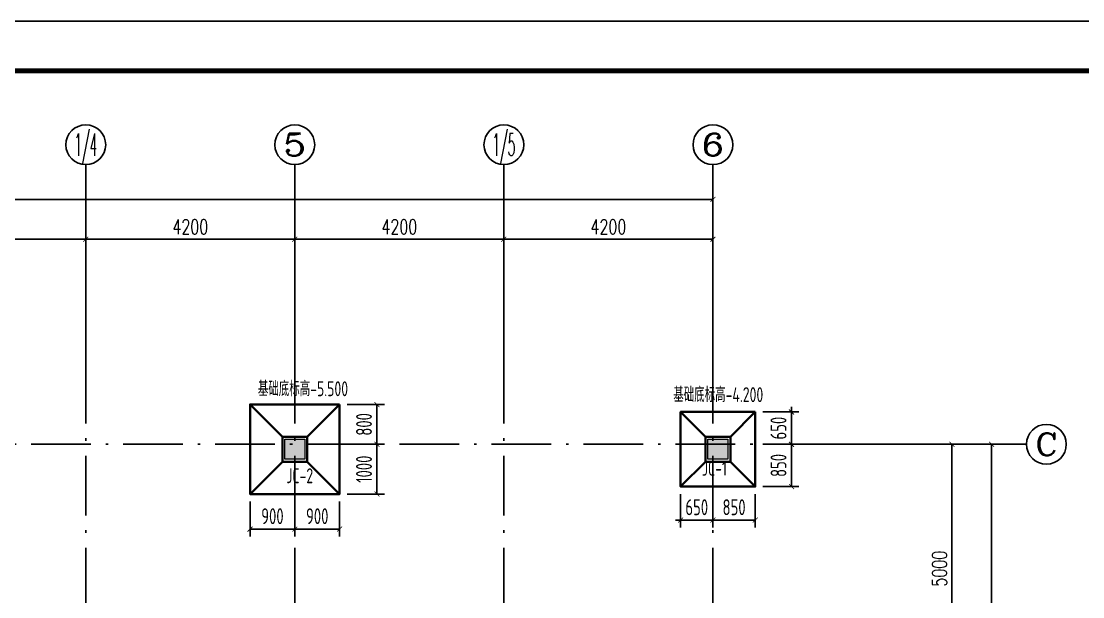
# Model space of a CAD drawing. Extents: x 169490 to 7584583, y -2399407 to 1374371.
# Drawn here: x 2585369 to 2606697, y 843625 to 855191 of the extents above; entities that cross this region are included whole.
import ezdxf
from ezdxf.enums import TextEntityAlignment as Align

# ---------------------------------------------------------------- set-up
doc = ezdxf.new("R2010")
doc.units = 0
doc.header["$LTSCALE"] = 100
doc.linetypes.add('D3轴线点划线', pattern=[18.5, 12, -3, 0.5, -3])
doc.layers.get('0').update_dxf_attribs({"linetype": 'CONTINUOUS'})
doc.layers.get('DEFPOINTS').update_dxf_attribs({"linetype": 'CONTINUOUS'})
for name, color, linetype in [('0P-标字', 7, 'CONTINUOUS'), ('AXIS', 3, 'CONTINUOUS'), ('AXIS_TEXT', 4, 'CONTINUOUS'), ('C-AXIS(轴号)', 3, 'CONTINUOUS'), ('C-AXIS-T(字)', 7, 'CONTINUOUS'), ('C-DOTE', 8, 'D3轴线点划线'), ('dsptext_col', 2, 'CONTINUOUS'), ('S-COLU-HATCH', 251, 'CONTINUOUS'), ('S-SLAB-DIM', 92, 'CONTINUOUS'), ('图框', 140, 'CONTINUOUS')]:
    doc.layers.add(name, color=color, linetype=linetype)
doc.layers.add('S-COLU-LINE1', color=6, linetype='CONTINUOUS', lineweight=18)
doc.layers.add('独基', color=110, linetype='CONTINUOUS', lineweight=35)
doc.styles.add('_TCH_AXIS', font='COMPLEX', dxfattribs={"bigfont": 'GBCBIG'})
doc.styles.add('_TCH_DIM_T3', font='SIMPLEX.shx', dxfattribs={"width": 0.705882, "bigfont": 'GBCBIG.shx'})
doc.styles.add('COMPLEX', font='COMPLEX')
doc.styles.add('TSSD_Dimension', font='Tssdeng.shx', dxfattribs={"width": 0.7, "bigfont": 'tssdchn.shx'})
doc.styles.add('X', font='tssdeng.shx', dxfattribs={"width": 0.7, "bigfont": 'hztxt.shx'})
doc.dimstyles.new('_TCH_ARCH&&100', dxfattribs={"dimtxt": 297.5, "dimasz": 100, "dimexe": 250, "dimexo": 300, "dimgap": 100, "dimtad": 1, "dimdec": 0, "dimzin": 0, "dimdsep": 46, "dimtxsty": '_TCH_DIM_T3', "dimblk": 'ARCHTICK', "dimcen": 0.09, "dimclrt": 7, "dimazin": 2, "dimtfac": 1, "dimtdec": 0, "dimtix": 1, "dimtmove": 2, "dimatfit": 3, "dimfxl": 1, "dimtolj": 1, "dimtzin": 0, "dimarcsym": 0})
doc.dimstyles.new('TSSD_100_100$0', dxfattribs={"dimtxt": 320, "dimasz": 100, "dimexe": 150, "dimexo": 150, "dimgap": 100, "dimtad": 1, "dimdec": 0, "dimzin": 0, "dimdsep": 46, "dimtxsty": 'TSSD_Dimension', "dimblk": 'ARCHTICK', "dimcen": 0, "dimclrt": 7, "dimadec": 1, "dimazin": 0, "dimtfac": 1, "dimtdec": 0, "dimtix": 1, "dimtmove": 2, "dimatfit": 3, "dimldrblk": '_TSDBK', "dimfxl": 1, "dimtolj": 1, "dimtzin": 0, "dimarcsym": 0})

# ---------------------------------------------------------------- blocks, each defined once
blk = doc.blocks.new('_ARCHTICK')
at = {"const_width": 0.15}
blk.add_lwpolyline([(-0.5, -0.5), (0.5, 0.5)], dxfattribs=at)
blk = doc.blocks.new('*D104')
at = {"layer": 'AXIS', "color": 0, "lineweight": -2, "transparency": 16777216}
for p, q in [((2557266, 848610), (2557266, 851860)), ((2599266, 848610), (2599266, 851860)), ((2557266, 851610), (2599266, 851610))]:
    blk.add_line(p, q, dxfattribs=at)
at = {"layer": 'DEFPOINTS', "color": 0, "transparency": 16777216}
for p in [(2599266, 851610), (2557266, 848310), (2599266, 848310)]:
    blk.add_point(p, dxfattribs=at)
at = {"layer": 'AXIS', "color": 0, "lineweight": -2, "transparency": 16777216, "xscale": 100, "yscale": 100, "zscale": 100, "rotation": 180}
blk.add_blockref('_ARCHTICK', (2557266, 851610), dxfattribs=at)
at = {"layer": 'AXIS', "color": 0, "lineweight": -2, "transparency": 16777216, "xscale": 100, "yscale": 100, "zscale": 100}
blk.add_blockref('_ARCHTICK', (2599266, 851610), dxfattribs=at)
at = {"layer": 'AXIS', "color": 7, "transparency": 16777216, "insert": (2578266, 851859), "char_height": 297.5, "attachment_point": 5, "style": '_TCH_DIM_T3'}
blk.add_mtext('\\A1;42000', dxfattribs=at)
blk = doc.blocks.new('*D111')
at = {"layer": 'AXIS', "color": 0, "lineweight": -2, "transparency": 16777216}
for p, q in [((2582466, 848610), (2582466, 851060)), ((2586666, 848610), (2586666, 851060)), ((2582466, 850810), (2586666, 850810))]:
    blk.add_line(p, q, dxfattribs=at)
at = {"layer": 'DEFPOINTS', "color": 0, "transparency": 16777216}
for p in [(2586666, 850810), (2582466, 848310), (2586666, 848310)]:
    blk.add_point(p, dxfattribs=at)
at = {"layer": 'AXIS', "color": 0, "lineweight": -2, "transparency": 16777216, "xscale": 100, "yscale": 100, "zscale": 100, "rotation": 180}
blk.add_blockref('_ARCHTICK', (2582466, 850810), dxfattribs=at)
at = {"layer": 'AXIS', "color": 0, "lineweight": -2, "transparency": 16777216, "xscale": 100, "yscale": 100, "zscale": 100}
blk.add_blockref('_ARCHTICK', (2586666, 850810), dxfattribs=at)
at = {"layer": 'AXIS', "color": 7, "transparency": 16777216, "insert": (2584566, 851059), "char_height": 297.5, "attachment_point": 5, "style": '_TCH_DIM_T3'}
blk.add_mtext('\\A1;4200', dxfattribs=at)
blk = doc.blocks.new('*D112')
at = {"layer": 'AXIS', "color": 0, "lineweight": -2, "transparency": 16777216}
for p, q in [((2586666, 848610), (2586666, 851060)), ((2590866, 848610), (2590866, 851060)), ((2586666, 850810), (2590866, 850810))]:
    blk.add_line(p, q, dxfattribs=at)
at = {"layer": 'DEFPOINTS', "color": 0, "transparency": 16777216}
for p in [(2590866, 850810), (2586666, 848310), (2590866, 848310)]:
    blk.add_point(p, dxfattribs=at)
at = {"layer": 'AXIS', "color": 0, "lineweight": -2, "transparency": 16777216, "xscale": 100, "yscale": 100, "zscale": 100, "rotation": 180}
blk.add_blockref('_ARCHTICK', (2586666, 850810), dxfattribs=at)
at = {"layer": 'AXIS', "color": 0, "lineweight": -2, "transparency": 16777216, "xscale": 100, "yscale": 100, "zscale": 100}
blk.add_blockref('_ARCHTICK', (2590866, 850810), dxfattribs=at)
at = {"layer": 'AXIS', "color": 7, "transparency": 16777216, "insert": (2588766, 851059), "char_height": 297.5, "attachment_point": 5, "style": '_TCH_DIM_T3'}
blk.add_mtext('\\A1;4200', dxfattribs=at)
blk = doc.blocks.new('*D113')
at = {"layer": 'AXIS', "color": 0, "lineweight": -2, "transparency": 16777216}
for p, q in [((2590866, 848610), (2590866, 851060)), ((2595066, 848610), (2595066, 851060)), ((2590866, 850810), (2595066, 850810))]:
    blk.add_line(p, q, dxfattribs=at)
at = {"layer": 'DEFPOINTS', "color": 0, "transparency": 16777216}
for p in [(2595066, 850810), (2590866, 848310), (2595066, 848310)]:
    blk.add_point(p, dxfattribs=at)
at = {"layer": 'AXIS', "color": 0, "lineweight": -2, "transparency": 16777216, "xscale": 100, "yscale": 100, "zscale": 100, "rotation": 180}
blk.add_blockref('_ARCHTICK', (2590866, 850810), dxfattribs=at)
at = {"layer": 'AXIS', "color": 0, "lineweight": -2, "transparency": 16777216, "xscale": 100, "yscale": 100, "zscale": 100}
blk.add_blockref('_ARCHTICK', (2595066, 850810), dxfattribs=at)
at = {"layer": 'AXIS', "color": 7, "transparency": 16777216, "insert": (2592966, 851059), "char_height": 297.5, "attachment_point": 5, "style": '_TCH_DIM_T3'}
blk.add_mtext('\\A1;4200', dxfattribs=at)
blk = doc.blocks.new('*D114')
at = {"layer": 'AXIS', "color": 0, "lineweight": -2, "transparency": 16777216}
for p, q in [((2595066, 848610), (2595066, 851060)), ((2599266, 848610), (2599266, 851060)), ((2595066, 850810), (2599266, 850810))]:
    blk.add_line(p, q, dxfattribs=at)
at = {"layer": 'DEFPOINTS', "color": 0, "transparency": 16777216}
for p in [(2599266, 850810), (2595066, 848310), (2599266, 848310)]:
    blk.add_point(p, dxfattribs=at)
at = {"layer": 'AXIS', "color": 0, "lineweight": -2, "transparency": 16777216, "xscale": 100, "yscale": 100, "zscale": 100, "rotation": 180}
blk.add_blockref('_ARCHTICK', (2595066, 850810), dxfattribs=at)
at = {"layer": 'AXIS', "color": 0, "lineweight": -2, "transparency": 16777216, "xscale": 100, "yscale": 100, "zscale": 100}
blk.add_blockref('_ARCHTICK', (2599266, 850810), dxfattribs=at)
at = {"layer": 'AXIS', "color": 7, "transparency": 16777216, "insert": (2597166, 851059), "char_height": 297.5, "attachment_point": 5, "style": '_TCH_DIM_T3'}
blk.add_mtext('\\A1;4200', dxfattribs=at)
blk = doc.blocks.new('*D126')
at = {"layer": 'AXIS', "color": 0, "lineweight": -2, "transparency": 16777216}
for p, q in [((2601866, 846689), (2605116, 846689)), ((2604866, 833789), (2604866, 846689)), ((2601866, 833789), (2605116, 833789))]:
    blk.add_line(p, q, dxfattribs=at)
at = {"layer": 'DEFPOINTS', "color": 0, "transparency": 16777216}
for p in [(2601566, 846689), (2604866, 846689), (2601566, 833789)]:
    blk.add_point(p, dxfattribs=at)
at = {"layer": 'AXIS', "color": 0, "lineweight": -2, "transparency": 16777216, "xscale": 100, "yscale": 100, "zscale": 100}
for p, rotation in [((2604866, 846689), 90), ((2604866, 833789), 270)]:
    blk.add_blockref('_ARCHTICK', p, dxfattribs=dict(at, rotation=rotation))
at = {"layer": 'AXIS', "color": 7, "transparency": 16777216, "insert": (2604617, 840239), "char_height": 297.5, "attachment_point": 5, "rotation": 90, "style": '_TCH_DIM_T3'}
blk.add_mtext('\\A1;12900', dxfattribs=at)
blk = doc.blocks.new('*D127')
at = {"layer": 'AXIS', "color": 0, "lineweight": -2, "transparency": 16777216}
for p, q in [((2601866, 846689), (2604316, 846689)), ((2604066, 841689), (2604066, 846689)), ((2601866, 841689), (2604316, 841689))]:
    blk.add_line(p, q, dxfattribs=at)
at = {"layer": 'DEFPOINTS', "color": 0, "transparency": 16777216}
for p in [(2601566, 846689), (2604066, 846689), (2601566, 841689)]:
    blk.add_point(p, dxfattribs=at)
at = {"layer": 'AXIS', "color": 0, "lineweight": -2, "transparency": 16777216, "xscale": 100, "yscale": 100, "zscale": 100}
for p, rotation in [((2604066, 846689), 90), ((2604066, 841689), 270)]:
    blk.add_blockref('_ARCHTICK', p, dxfattribs=dict(at, rotation=rotation))
at = {"layer": 'AXIS', "color": 7, "transparency": 16777216, "insert": (2603817, 844189), "char_height": 297.5, "attachment_point": 5, "rotation": 90, "style": '_TCH_DIM_T3'}
blk.add_mtext('\\A1;5000', dxfattribs=at)
blk = doc.blocks.new('_AXISO')
blk.add_circle((0, 0), 0.5)
at = {"layer": 'AXIS_TEXT', "style": 'COMPLEX', "width": 1.041667}
blk.add_attdef('A', text='', height=0.56, dxfattribs=at).set_placement((-0.25, -0.28), (0.25, -0.28), align=Align.FIT)
blk = doc.blocks.new('*D168')
at = {"layer": 'DEFPOINTS', "color": 0, "ltscale": 10, "transparency": 16777216}
for p in [(2590866, 845689), (2591766, 845689), (2590866, 844984)]:
    blk.add_point(p, dxfattribs=at)
at = {"layer": 'S-SLAB-DIM', "color": 0, "lineweight": -2, "ltscale": 10, "transparency": 16777216}
for p, q in [((2590866, 845539), (2590866, 844834)), ((2591766, 845539), (2591766, 844834)), ((2591766, 844984), (2590866, 844984))]:
    blk.add_line(p, q, dxfattribs=at)
at = {"layer": 'S-SLAB-DIM', "color": 0, "lineweight": -2, "ltscale": 10, "transparency": 16777216, "xscale": 100, "yscale": 100, "zscale": 100, "rotation": 180}
blk.add_blockref('_ARCHTICK', (2590866, 844984), dxfattribs=at)
at = {"layer": 'S-SLAB-DIM', "color": 0, "lineweight": -2, "ltscale": 10, "transparency": 16777216, "xscale": 100, "yscale": 100, "zscale": 100}
blk.add_blockref('_ARCHTICK', (2591766, 844984), dxfattribs=at)
at = {"layer": 'S-SLAB-DIM', "color": 7, "ltscale": 10, "transparency": 16777216, "insert": (2591316, 845244), "char_height": 320, "attachment_point": 5, "style": 'TSSD_Dimension'}
blk.add_mtext('\\A1;900', dxfattribs=at)
blk = doc.blocks.new('_TSDBK')
blk.add_line((-1, 0), (0, 0))
at = {"const_width": 0.5}
blk.add_lwpolyline([(-0.7, -0.7), (0.7, 0.7)], dxfattribs=at)
blk = doc.blocks.new('*D169')
at = {"layer": 'DEFPOINTS', "color": 0, "ltscale": 10, "transparency": 16777216}
for p in [(2589966, 845689), (2590866, 845689), (2589966, 844984)]:
    blk.add_point(p, dxfattribs=at)
at = {"layer": 'S-SLAB-DIM', "color": 0, "lineweight": -2, "ltscale": 10, "transparency": 16777216}
for p, q in [((2589966, 845539), (2589966, 844834)), ((2590866, 845539), (2590866, 844834)), ((2590866, 844984), (2589966, 844984))]:
    blk.add_line(p, q, dxfattribs=at)
at = {"layer": 'S-SLAB-DIM', "color": 0, "lineweight": -2, "ltscale": 10, "transparency": 16777216, "xscale": 100, "yscale": 100, "zscale": 100, "rotation": 180}
blk.add_blockref('_ARCHTICK', (2589966, 844984), dxfattribs=at)
at = {"layer": 'S-SLAB-DIM', "color": 0, "lineweight": -2, "ltscale": 10, "transparency": 16777216, "xscale": 100, "yscale": 100, "zscale": 100}
blk.add_blockref('_ARCHTICK', (2590866, 844984), dxfattribs=at)
at = {"layer": 'S-SLAB-DIM', "color": 7, "ltscale": 10, "transparency": 16777216, "insert": (2590416, 845244), "char_height": 320, "attachment_point": 5, "style": 'TSSD_Dimension'}
blk.add_mtext('\\A1;900', dxfattribs=at)
blk = doc.blocks.new('*D170')
at = {"layer": 'DEFPOINTS', "color": 0, "ltscale": 10, "transparency": 16777216}
for p in [(2591766, 846689), (2592516, 846689), (2591766, 845689)]:
    blk.add_point(p, dxfattribs=at)
at = {"layer": 'S-SLAB-DIM', "color": 0, "lineweight": -2, "ltscale": 10, "transparency": 16777216}
for p, q in [((2591916, 846689), (2592666, 846689)), ((2592516, 845689), (2592516, 846689)), ((2591916, 845689), (2592666, 845689))]:
    blk.add_line(p, q, dxfattribs=at)
at = {"layer": 'S-SLAB-DIM', "color": 0, "lineweight": -2, "ltscale": 10, "transparency": 16777216, "xscale": 100, "yscale": 100, "zscale": 100}
for p, rotation in [((2592516, 846689), 90), ((2592516, 845689), 270)]:
    blk.add_blockref('_ARCHTICK', p, dxfattribs=dict(at, rotation=rotation))
at = {"layer": 'S-SLAB-DIM', "color": 7, "ltscale": 10, "transparency": 16777216, "insert": (2592256, 846189), "char_height": 320, "attachment_point": 5, "rotation": 90, "style": 'TSSD_Dimension'}
blk.add_mtext('\\A1;1000', dxfattribs=at)
blk = doc.blocks.new('*D171')
at = {"layer": 'DEFPOINTS', "color": 0, "ltscale": 10, "transparency": 16777216}
for p in [(2591766, 847489), (2592516, 847489), (2591766, 846689)]:
    blk.add_point(p, dxfattribs=at)
at = {"layer": 'S-SLAB-DIM', "color": 0, "lineweight": -2, "ltscale": 10, "transparency": 16777216}
for p, q in [((2591916, 847489), (2592666, 847489)), ((2592516, 846689), (2592516, 847489)), ((2591916, 846689), (2592666, 846689))]:
    blk.add_line(p, q, dxfattribs=at)
at = {"layer": 'S-SLAB-DIM', "color": 0, "lineweight": -2, "ltscale": 10, "transparency": 16777216, "xscale": 100, "yscale": 100, "zscale": 100}
for p, rotation in [((2592516, 847489), 90), ((2592516, 846689), 270)]:
    blk.add_blockref('_ARCHTICK', p, dxfattribs=dict(at, rotation=rotation))
at = {"layer": 'S-SLAB-DIM', "color": 7, "ltscale": 10, "transparency": 16777216, "insert": (2592256, 847089), "char_height": 320, "attachment_point": 5, "rotation": 90, "style": 'TSSD_Dimension'}
blk.add_mtext('\\A1;800', dxfattribs=at)
blk = doc.blocks.new('*D188')
at = {"layer": 'DEFPOINTS', "color": 0, "ltscale": 10, "transparency": 16777216}
for p in [(2599266, 845839), (2600116, 845839), (2599266, 845164)]:
    blk.add_point(p, dxfattribs=at)
at = {"layer": 'S-SLAB-DIM', "color": 0, "lineweight": -2, "ltscale": 10, "transparency": 16777216}
for p, q in [((2599266, 845689), (2599266, 845014)), ((2600116, 845689), (2600116, 845014)), ((2600116, 845164), (2599266, 845164))]:
    blk.add_line(p, q, dxfattribs=at)
at = {"layer": 'S-SLAB-DIM', "color": 0, "lineweight": -2, "ltscale": 10, "transparency": 16777216, "xscale": 100, "yscale": 100, "zscale": 100, "rotation": 180}
blk.add_blockref('_ARCHTICK', (2599266, 845164), dxfattribs=at)
at = {"layer": 'S-SLAB-DIM', "color": 0, "lineweight": -2, "ltscale": 10, "transparency": 16777216, "xscale": 100, "yscale": 100, "zscale": 100}
blk.add_blockref('_ARCHTICK', (2600116, 845164), dxfattribs=at)
at = {"layer": 'S-SLAB-DIM', "color": 7, "ltscale": 10, "transparency": 16777216, "insert": (2599691, 845424), "char_height": 320, "attachment_point": 5, "style": 'TSSD_Dimension'}
blk.add_mtext('\\A1;850', dxfattribs=at)
blk = doc.blocks.new('*D189')
at = {"layer": 'DEFPOINTS', "color": 0, "ltscale": 10, "transparency": 16777216}
for p in [(2600116, 846689), (2600844, 846689), (2600116, 845839)]:
    blk.add_point(p, dxfattribs=at)
at = {"layer": 'S-SLAB-DIM', "color": 0, "lineweight": -2, "ltscale": 10, "transparency": 16777216}
for p, q in [((2600266, 846689), (2600994, 846689)), ((2600844, 845839), (2600844, 846689)), ((2600266, 845839), (2600994, 845839))]:
    blk.add_line(p, q, dxfattribs=at)
at = {"layer": 'S-SLAB-DIM', "color": 0, "lineweight": -2, "ltscale": 10, "transparency": 16777216, "xscale": 100, "yscale": 100, "zscale": 100}
for p, rotation in [((2600844, 846689), 90), ((2600844, 845839), 270)]:
    blk.add_blockref('_ARCHTICK', p, dxfattribs=dict(at, rotation=rotation))
at = {"layer": 'S-SLAB-DIM', "color": 7, "ltscale": 10, "transparency": 16777216, "insert": (2600584, 846264), "char_height": 320, "attachment_point": 5, "rotation": 90, "style": 'TSSD_Dimension'}
blk.add_mtext('\\A1;850', dxfattribs=at)
blk = doc.blocks.new('*D190')
at = {"layer": 'DEFPOINTS', "color": 0, "ltscale": 10, "transparency": 16777216}
for p in [(2600116, 847339), (2600844, 847339), (2600116, 846689)]:
    blk.add_point(p, dxfattribs=at)
at = {"layer": 'S-SLAB-DIM', "color": 0, "lineweight": -2, "ltscale": 10, "transparency": 16777216}
for p, q in [((2600266, 847339), (2600994, 847339)), ((2600844, 847339), (2600844, 847439)), ((2600844, 846689), (2600844, 847339)), ((2600266, 846689), (2600994, 846689)), ((2600844, 846689), (2600844, 846589))]:
    blk.add_line(p, q, dxfattribs=at)
at = {"layer": 'S-SLAB-DIM', "color": 0, "lineweight": -2, "ltscale": 10, "transparency": 16777216, "xscale": 100, "yscale": 100, "zscale": 100}
for p, rotation in [((2600844, 847339), 270), ((2600844, 846689), 90)]:
    blk.add_blockref('_ARCHTICK', p, dxfattribs=dict(at, rotation=rotation))
at = {"layer": 'S-SLAB-DIM', "color": 7, "ltscale": 10, "transparency": 16777216, "insert": (2600584, 847014), "char_height": 320, "attachment_point": 5, "rotation": 90, "style": 'TSSD_Dimension'}
blk.add_mtext('\\A1;650', dxfattribs=at)
blk = doc.blocks.new('*D191')
at = {"layer": 'DEFPOINTS', "color": 0, "ltscale": 10, "transparency": 16777216}
for p in [(2598616, 845839), (2599266, 845839), (2598616, 845164)]:
    blk.add_point(p, dxfattribs=at)
at = {"layer": 'S-SLAB-DIM', "color": 0, "lineweight": -2, "ltscale": 10, "transparency": 16777216}
for p, q in [((2598616, 845689), (2598616, 845014)), ((2599266, 845689), (2599266, 845014)), ((2598616, 845164), (2598516, 845164)), ((2599266, 845164), (2598616, 845164)), ((2599266, 845164), (2599366, 845164))]:
    blk.add_line(p, q, dxfattribs=at)
at = {"layer": 'S-SLAB-DIM', "color": 0, "lineweight": -2, "ltscale": 10, "transparency": 16777216, "xscale": 100, "yscale": 100, "zscale": 100}
blk.add_blockref('_ARCHTICK', (2598616, 845164), dxfattribs=at)
at = {"layer": 'S-SLAB-DIM', "color": 0, "lineweight": -2, "ltscale": 10, "transparency": 16777216, "xscale": 100, "yscale": 100, "zscale": 100, "rotation": 180}
blk.add_blockref('_ARCHTICK', (2599266, 845164), dxfattribs=at)
at = {"layer": 'S-SLAB-DIM', "color": 7, "ltscale": 10, "transparency": 16777216, "insert": (2598941, 845424), "char_height": 320, "attachment_point": 5, "style": 'TSSD_Dimension'}
blk.add_mtext('\\A1;650', dxfattribs=at)

msp = doc.modelspace()

# ---------------------------------------------------------------- hatches: boundary and pattern name
at = {"layer": 'S-COLU-HATCH'}
h = msp.add_hatch(color=256, dxfattribs=at)
h.dxf.hatch_style = 1
h.paths.add_polyline_path([(2590666.1, 846789.1), (2591066.1, 846789.1), (2591066.1, 846389.1), (2590666.1, 846389.1)])
h = msp.add_hatch(color=256, dxfattribs=at)
h.dxf.hatch_style = 1
h.paths.add_polyline_path([(2599166.1, 846789.1), (2599566.1, 846789.1), (2599566.1, 846389.1), (2599166.1, 846389.1)])

# ---------------------------------------------------------------- linework, layer by layer
at = {"layer": 'C-AXIS(轴号)'}
for p, q in [((2586666.1, 848310), (2586666.1, 852310)), ((2590866.1, 848310), (2590866.1, 852310)), ((2595066.1, 848310), (2595066.1, 852310)), ((2599266.1, 848310), (2599266.1, 852310)), ((2601566.1, 846689.1), (2605566.1, 846689.1))]:
    msp.add_line(p, q, dxfattribs=at)
at = {"layer": 'C-DOTE'}
for p, q in [((2586666.1, 848310), (2586666.1, 832827.6)), ((2590866.1, 848310), (2590866.1, 832827.6)), ((2595066.1, 848310), (2595066.1, 832827.6)), ((2599266.1, 848310), (2599266.1, 832827.6)), ((2601566.1, 846689.1), (2554966.1, 846689.1))]:
    msp.add_line(p, q, dxfattribs=at)
at = {"layer": 'dsptext_col', "ltscale": 10}
msp.add_lwpolyline([(2546613, 854191.4), (2610413, 854191.4), (2610413, 814191.4), (2546613, 814191.4)], close=True, dxfattribs=at)
at = {"layer": 'S-COLU-LINE1'}
for points in [[(2590666.1, 846789.1), (2591066.1, 846789.1), (2591066.1, 846389.1), (2590666.1, 846389.1)], [(2599166.1, 846789.1), (2599566.1, 846789.1), (2599566.1, 846389.1), (2599166.1, 846389.1)]]:
    msp.add_lwpolyline(points, close=True, dxfattribs=at)
at = {"layer": '图框'}
msp.add_lwpolyline([(2544113, 813191.4), (2618413, 813191.4), (2618413, 855191.4), (2544113, 855191.4)], close=True, dxfattribs=at)
at = {"layer": '图框', "const_width": 100}
msp.add_lwpolyline([(2546613, 814191.4), (2617413, 814191.4), (2617413, 854191.4), (2546613, 854191.4)], close=True, dxfattribs=at)
at = {"layer": '独基'}
for p, q in [((2590616.1, 846839.1), (2589966.1, 847489.1)), ((2591116.1, 846839.1), (2591766.1, 847489.1)), ((2598616.1, 847339.1), (2599116.1, 846839.1)), ((2600116.1, 847339.1), (2599616.1, 846839.1)), ((2590616.1, 846339.1), (2589966.1, 845689.1)), ((2591116.1, 846339.1), (2591766.1, 845689.1)), ((2599116.1, 846339.1), (2598616.1, 845839.1)), ((2599616.1, 846339.1), (2600116.1, 845839.1))]:
    msp.add_line(p, q, dxfattribs=at)
for points in [[(2591766.1, 847489.1), (2589966.1, 847489.1), (2589966.1, 845689.1), (2591766.1, 845689.1)], [(2600116.1, 847339.1), (2598616.1, 847339.1), (2598616.1, 845839.1), (2600116.1, 845839.1)], [(2590616.1, 846839.1), (2591116.1, 846839.1), (2591116.1, 846339.1), (2590616.1, 846339.1)], [(2599116.1, 846839.1), (2599616.1, 846839.1), (2599616.1, 846339.1), (2599116.1, 846339.1)]]:
    msp.add_lwpolyline(points, close=True, dxfattribs=at)

# ---------------------------------------------------------------- block references
at = {"layer": 'C-AXIS(轴号)'}
ref = msp.add_blockref('_AXISO', (2586666.1, 852710), dxfattribs=dict(at, xscale=800, yscale=800, zscale=800))
ref.add_attrib('A', '1/4', dxfattribs={"layer": 'C-AXIS-T(字)', "height": 452.55, "style": '_TCH_AXIS', "width": 0.396226}).set_placement((2586439.8, 852483.7), (2586892.4, 852483.7), align=Align.FIT)
ref = msp.add_blockref('_AXISO', (2590866.1, 852710), dxfattribs=dict(at, xscale=800, yscale=800, zscale=800))
ref.add_attrib('A', '5', dxfattribs={"layer": 'C-AXIS-T(字)', "height": 452.5, "style": '_TCH_AXIS', "width": 1.5}).set_placement((2590639.8, 852483.7), (2591092.4, 852483.7), align=Align.FIT)
ref = msp.add_blockref('_AXISO', (2595066.1, 852710), dxfattribs=dict(at, xscale=800, yscale=800, zscale=800))
ref.add_attrib('A', '1/5', dxfattribs={"layer": 'C-AXIS-T(字)', "height": 452.55, "style": '_TCH_AXIS', "width": 0.411765}).set_placement((2594839.8, 852483.7), (2595292.4, 852483.7), align=Align.FIT)
ref = msp.add_blockref('_AXISO', (2599266.1, 852710), dxfattribs=dict(at, xscale=800, yscale=800, zscale=800))
ref.add_attrib('A', '6', dxfattribs={"layer": 'C-AXIS-T(字)', "height": 452.5, "style": '_TCH_AXIS', "width": 1.5}).set_placement((2599039.8, 852483.7), (2599492.4, 852483.7), align=Align.FIT)
ref = msp.add_blockref('_AXISO', (2605966.1, 846689.1), dxfattribs=dict(at, xscale=800, yscale=800, zscale=800))
ref.add_attrib('A', 'C', dxfattribs={"layer": 'C-AXIS-T(字)', "height": 452.5, "style": '_TCH_AXIS', "width": 1.4}).set_placement((2605739.8, 846462.8), (2606192.4, 846462.8), align=Align.FIT)

# ---------------------------------------------------------------- texts
at = {"layer": '0P-标字', "color": 80, "linetype": 'Continuous', "style": 'X', "width": 0.7}
for s, p in [('基础底标高-5.500', (2590124.5, 847565.1, 1800)), ('基础底标高-4.200', (2598470, 847446.8, 1800)), ('JC-1', (2599045.8, 845967.2, 1800)), ('JC-2', (2590696.3, 845817.2, 300))]:
    msp.add_text(s, height=300, dxfattribs=at).set_placement(p, align=Align.BOTTOM_LEFT)

# ---------------------------------------------------------------- dimensions: what is measured, and where the dimension line sits
at = {"layer": 'AXIS'}
for p1, p2, distance, picture, middle in [((2557266.1, 848310), (2599266.1, 848310), 3300, '*D104', (2578266.1, 851858.8)), ((2582466.1, 848310), (2586666.1, 848310), 2500, '*D111', (2584566.1, 851058.8)), ((2586666.1, 848310), (2590866.1, 848310), 2500, '*D112', (2588766.1, 851058.8)), ((2590866.1, 848310), (2595066.1, 848310), 2500, '*D113', (2592966.1, 851058.8)), ((2595066.1, 848310), (2599266.1, 848310), 2500, '*D114', (2597166.1, 851058.8)), ((2601566.1, 833789.1), (2601566.1, 846689.1), -3300, '*D126', (2604617.4, 840239.1)), ((2601566.1, 841689.1), (2601566.1, 846689.1), -2500, '*D127', (2603817.4, 844189.1))]:
    dim = msp.add_aligned_dim(p1=p1, p2=p2, distance=distance, dimstyle='_TCH_ARCH&&100', dxfattribs=at)
    dim.commit()
    dim.dimension.update_dxf_attribs({"geometry": picture, "text_midpoint": middle})
at = {"layer": 'S-SLAB-DIM', "ltscale": 10}
for base, p1, p2, picture, middle in [((2592516.3, 847489.1), (2591766.1, 846689.1), (2591766.1, 847489.1), '*D171', (2592256.3, 847089.1)), ((2600844, 847339.1), (2600116.1, 846689.1), (2600116.1, 847339.1), '*D190', (2600584, 847014.1)), ((2592516.3, 846689.1), (2591766.1, 845689.1), (2591766.1, 846689.1), '*D170', (2592256.3, 846189.1)), ((2600844, 846689.1), (2600116.1, 845839.1), (2600116.1, 846689.1), '*D189', (2600584, 846264.1))]:
    dim = msp.add_linear_dim(base=base, p1=p1, p2=p2, angle=90, dimstyle='TSSD_100_100$0', dxfattribs=at)
    dim.commit()
    dim.dimension.update_dxf_attribs({"geometry": picture, "text_midpoint": middle})
for base, p1, p2, picture, middle in [((2598616.1, 845163.6), (2599266.1, 845839.1), (2598616.1, 845839.1), '*D191', (2598941.1, 845423.6)), ((2599266.1, 845163.6), (2600116.1, 845839.1), (2599266.1, 845839.1), '*D188', (2599691.1, 845423.6)), ((2589966.1, 844983.8), (2590866.1, 845689.1), (2589966.1, 845689.1), '*D169', (2590416.1, 845243.8)), ((2590866.1, 844983.8), (2591766.1, 845689.1), (2590866.1, 845689.1), '*D168', (2591316.1, 845243.8))]:
    dim = msp.add_linear_dim(base=base, p1=p1, p2=p2, dimstyle='TSSD_100_100$0', dxfattribs=at)
    dim.commit()
    dim.dimension.update_dxf_attribs({"geometry": picture, "text_midpoint": middle})

doc.saveas('drawing.dxf')
